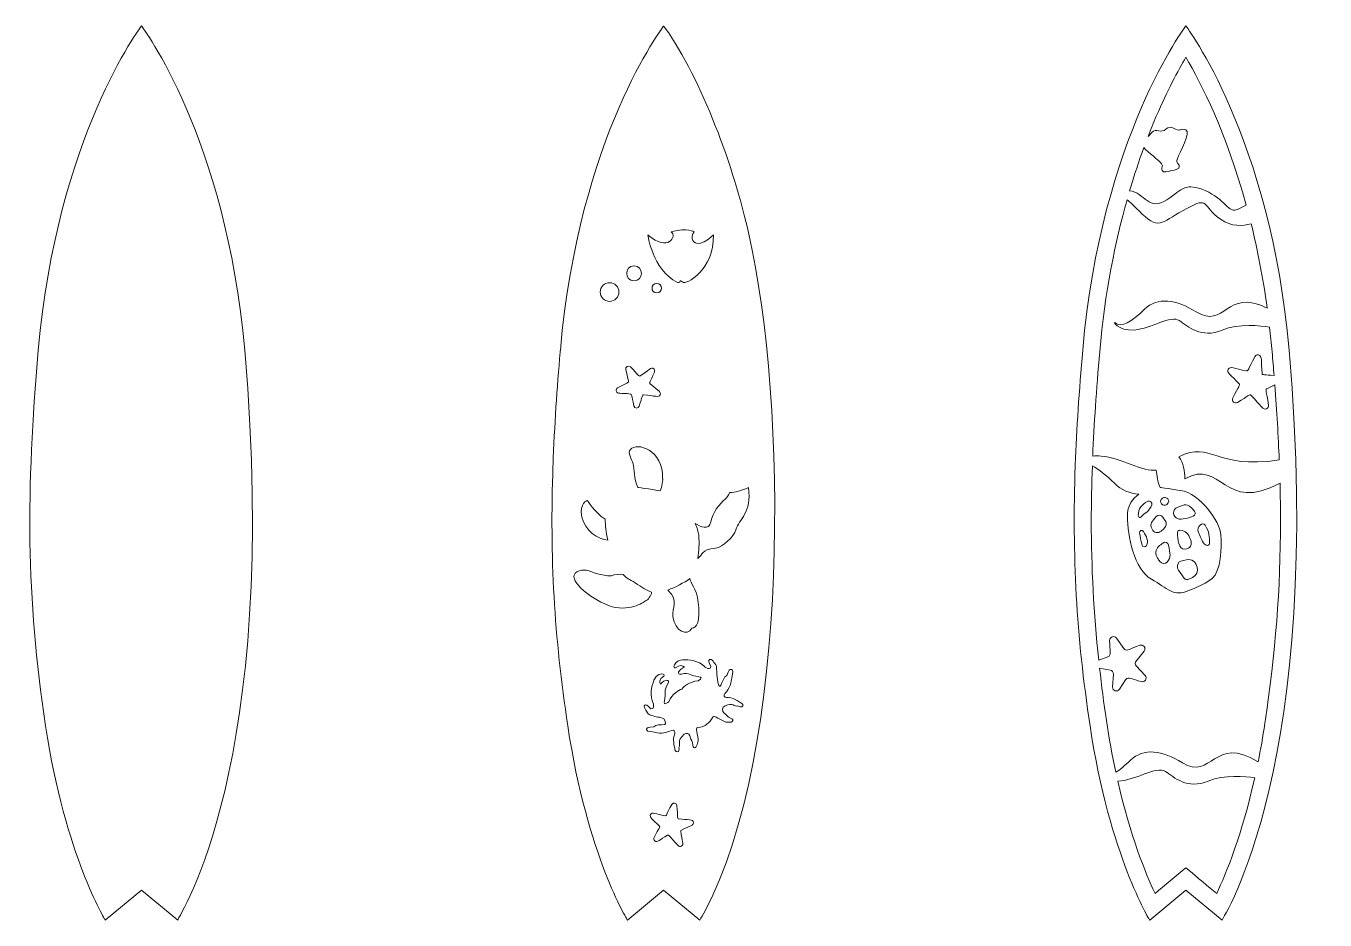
# Model space of a CAD drawing. Header units: inches. Extents: x 133 to 742, y 6 to 426.
import ezdxf

# ---------------------------------------------------------------- set-up
doc = ezdxf.new("R2010")
doc.units = ezdxf.units.IN
doc.header["$MEASUREMENT"] = 0
doc.layers.add('_U+0421_U+043B_U+043E_U+0439 1', color=7, linetype='Continuous')

# ---------------------------------------------------------------- blocks, each defined once
blk = doc.blocks.new('block 2')
at = {"layer": '_U+0421_U+043B_U+043E_U+0439 1', "color": 1, "lineweight": 9, "true_color": 0xff0000}
for points, knots in [([(235.6, 273.66), (252.58, 78.35), (204.45, 7.76), (204.15, 6.13), (204.15, 6.13), (187.16, 20.2), (187.16, 20.2), (187.16, 20.2), (170.17, 6.13), (170.17, 6.13), (170.17, 6.13), (151.42, 36.11), (142.19, 97.23), (132.97, 158.34), (132.99, 207.63), (138.73, 273.66), (147.44, 373.77), (187.16, 425.87), (187.16, 425.87), (187.16, 425.87), (226.89, 373.77), (235.6, 273.66)], [0, 0, 0, 0, 1, 1, 1, 2, 2, 2, 3, 3, 3, 4, 4, 4, 5, 5, 5, 6, 6, 6, 7, 7, 7, 7]), ([(432.75, 425.06), (432.74, 425.07), (432.74, 425.07), (432.73, 425.08), (432.48, 425.43), (432.31, 425.66), (432.23, 425.77), (432.22, 425.79), (432.22, 425.79), (432.21, 425.8), (432.17, 425.84), (432.15, 425.87), (432.15, 425.87), (431.93, 425.32), (392.48, 374.39), (383.72, 273.66), (383.69, 273.34), (383.67, 273.03), (383.64, 272.71), (382.16, 256.31), (380.96, 237.98), (380.26, 219.77), (380.15, 219.6), (380.05, 219.34), (380.24, 219.36), (378.71, 176.45), (380.84, 139.23), (387.18, 97.23), (396.41, 36.1), (415.12, 6.23), (415.16, 6.13), (415.16, 6.13), (432.15, 20.2), (432.15, 20.2), (432.15, 20.2), (449.14, 6.13), (449.14, 6.13), (449.14, 6.13), (449.82, 7.21), (450.98, 9.37), (492.15, 85.62), (490.02, 249.49), (472.15, 328.17), (465.33, 358.99), (450.16, 400.73), (432.75, 425.06)], [0, 0, 0, 0, 1, 1, 1, 2, 2, 2, 3, 3, 3, 4, 4, 4, 5, 5, 5, 6, 6, 6, 7, 7, 7, 8, 8, 8, 9, 9, 9, 10, 10, 10, 11, 11, 11, 12, 12, 12, 13, 13, 13, 14, 14, 14, 15, 15, 15, 15]), ([(628.79, 273.66), (627.13, 254.52), (625.95, 236.79), (625.33, 219.77), (625.17, 219.5), (625.16, 219.35), (625.31, 219.36), (623.81, 177.25), (625.79, 139.99), (632.25, 97.23), (641.47, 36.11), (660.23, 6.13), (660.23, 6.13), (660.23, 6.13), (677.22, 20.2), (677.22, 20.2), (677.22, 20.2), (694.21, 6.13), (694.21, 6.13), (694.29, 6.56), (742.5, 79.95), (725.65, 273.66), (716.95, 373.77), (677.22, 425.87), (677.22, 425.87), (677.22, 425.87), (637.49, 373.77), (628.79, 273.66)], [0, 0, 0, 0, 1, 1, 1, 2, 2, 2, 3, 3, 3, 4, 4, 4, 5, 5, 5, 6, 6, 6, 7, 7, 7, 8, 8, 8, 9, 9, 9, 9]), ([(701.68, 339.88), (697.25, 337.49), (695.55, 344.64), (686.32, 348.56), (677.08, 352.47), (675.8, 349.41), (668.32, 344.3), (659.87, 338.55), (657.88, 347.68), (650.81, 348.49), (653, 355.91), (655.27, 362.67), (657.5, 368.77), (659.89, 366.2), (663.97, 363.16), (665.24, 361.79), (667.27, 359.6), (665.23, 359.97), (666.04, 358), (666.49, 356.91), (668.69, 357.37), (670.54, 357.99), (672.34, 358.23), (674.16, 358.74), (674.12, 359.82), (674.04, 361.95), (672.33, 360.76), (673.26, 363.6), (674.19, 366.43), (679.85, 376.15), (677.21, 377.1), (674.58, 378.05), (674.62, 376.22), (672.32, 377.47), (670.57, 378.41), (668.84, 378.62), (667.78, 377.4), (667.04, 376.54), (665.13, 376.31), (664.45, 376.62), (661.98, 377.74), (660.45, 374.6), (659.44, 373.92), (660.77, 377.36), (662.08, 380.56), (663.34, 383.51), (668.54, 395.61), (673.5, 404.87), (677.22, 411.16), (684.38, 399.01), (696.24, 375.71), (705.54, 341.78), (704.27, 341.2), (702.93, 340.55), (701.68, 339.88)], [0, 0, 0, 0, 1, 1, 1, 2, 2, 2, 3, 3, 3, 4, 4, 4, 5, 5, 5, 6, 6, 6, 7, 7, 7, 8, 8, 8, 9, 9, 9, 10, 10, 10, 11, 11, 11, 12, 12, 12, 13, 13, 13, 14, 14, 14, 15, 15, 15, 16, 16, 16, 17, 17, 17, 18, 18, 18, 18]), ([(693.51, 335.11), (698.61, 331.52), (704.03, 331.92), (707.84, 332.98), (710.81, 320.98), (713.41, 307.77), (715.39, 293.39), (696.04, 303.14), (695.51, 283.29), (682.11, 291.63), (672.82, 297.42), (663.84, 298.81), (657.78, 292.84), (651.71, 286.87), (646.82, 284.14), (644.5, 286.19), (642.18, 288.23), (645.24, 282.44), (653.07, 283.12), (660.9, 283.8), (670.09, 290.27), (674.18, 287.55), (678.26, 284.83), (684.39, 278.93), (694.26, 283.07), (701.94, 286.29), (712.28, 285.15), (716.51, 284.49), (716.94, 280.72), (717.34, 276.89), (717.68, 272.96), (718.02, 269.13), (718.33, 265.38), (718.62, 261.72), (714.08, 262.31), (713.01, 261.84), (712.95, 262.76), (712.3, 268.43), (713.31, 270.99), (711.26, 271.42), (710.54, 271.57), (709.83, 271.23), (709.5, 270.57), (706.31, 264.63), (706.48, 263.78), (705.65, 263.96), (699.83, 264.92), (698.07, 266.45), (697.1, 264.67), (696.12, 262.9), (698.42, 262.15), (702.24, 257.85), (702.81, 257.27), (702.09, 256.98), (699.22, 251.25), (698.45, 249.8), (700.11, 248.26), (701.5, 249.14), (706.65, 252.18), (707.1, 253.14), (707.71, 252.48), (712.72, 247.55), (713.27, 245.28), (715.1, 246.17), (715.75, 246.49), (716.1, 247.16), (715.98, 247.87), (715.04, 254.69), (714.42, 255.24), (715.17, 255.59), (715.17, 255.59), (718.95, 257.36), (718.95, 257.36), (719.9, 244.8), (720.58, 233.16), (721.02, 222.15), (690.47, 217.42), (689.45, 231.38), (673.85, 223.64), (676.05, 220.64), (676.83, 216.93), (676.74, 213.29), (693.91, 223.06), (695.02, 196.58), (721.38, 211.3), (721.53, 205.21), (721.61, 199.29), (721.61, 193.48), (721.61, 161.74), (719.28, 131.54), (714.28, 98.42), (713.33, 92.08), (712.26, 86.09), (711.13, 80.44), (690.31, 93.23), (689.34, 71.38), (675.56, 79.96), (666.26, 85.75), (657.29, 87.13), (651.22, 81.16), (648.69, 78.67), (646.36, 76.75), (644.34, 75.5), (640.96, 91.19), (638.54, 108.3), (636.74, 124.31), (636.74, 124.31), (641.77, 123.44), (641.77, 123.44), (642.66, 123.29), (643.28, 122.5), (643.23, 121.6), (643.23, 121.6), (642.85, 115.55), (642.85, 115.55), (642.74, 113.74), (645.09, 112.97), (646.07, 114.49), (646.07, 114.49), (648.95, 118.94), (648.95, 118.94), (650.12, 120.76), (652.19, 118.96), (656.26, 118.04), (657.97, 117.52), (659.27, 119.59), (658.06, 120.91), (658.06, 120.91), (653.92, 125.41), (653.92, 125.41), (653.33, 126.05), (653.3, 127.02), (653.84, 127.7), (653.84, 127.7), (657.58, 132.36), (657.58, 132.36), (658.7, 133.76), (657.25, 135.74), (655.58, 135.1), (651.42, 133.84), (649.35, 131.79), (648.06, 133.61), (648.06, 133.61), (644.63, 138.42), (644.63, 138.42), (643.62, 139.85), (641.37, 139.07), (641.45, 137.32), (641.35, 132.71), (642.57, 130.43), (640.57, 129.71), (640.57, 129.71), (636.31, 128.16), (636.31, 128.16), (633.95, 150.18), (632.83, 171.46), (632.83, 193.48), (632.83, 201.82), (632.99, 210.41), (633.32, 219.39), (636.27, 217.82), (639.81, 215), (643.72, 211.16), (646.98, 207.94), (650.89, 206.34), (655.21, 206.1), (652.24, 204.11), (649.75, 200.86), (649.75, 195.57), (649.75, 186.85), (652.95, 170.55), (661.05, 166.1), (668.55, 161.98), (671.53, 157.56), (678.67, 160.83), (678.67, 160.83), (685.65, 163.46), (689.5, 166.45), (693.63, 169.65), (694.14, 181.18), (693.69, 186.9), (693.2, 193.1), (684.06, 206.42), (674.59, 207.84), (664.8, 209.31), (665.2, 209.26), (665.09, 209.25), (663.96, 211.77), (663.61, 214.92), (663.33, 217.37), (657.3, 216.35), (646.69, 223.18), (637.51, 223.98), (636.04, 224.1), (634.71, 224.05), (633.49, 223.89), (634.12, 238.85), (635.19, 254.95), (636.76, 272.96), (639.18, 300.75), (644.07, 324.64), (649.6, 344.29), (650.97, 343.31), (652.96, 341.31), (656.74, 337.57), (664.91, 329.48), (666.61, 334.43), (677.61, 340.22), (688.6, 346), (684.32, 341.58), (693.51, 335.11)], [0, 0, 0, 0, 1, 1, 1, 2, 2, 2, 3, 3, 3, 4, 4, 4, 5, 5, 5, 6, 6, 6, 7, 7, 7, 8, 8, 8, 9, 9, 9, 10, 10, 10, 11, 11, 11, 12, 12, 12, 13, 13, 13, 14, 14, 14, 15, 15, 15, 16, 16, 16, 17, 17, 17, 18, 18, 18, 19, 19, 19, 20, 20, 20, 21, 21, 21, 22, 22, 22, 23, 23, 23, 24, 24, 24, 25, 25, 25, 26, 26, 26, 27, 27, 27, 28, 28, 28, 29, 29, 29, 30, 30, 30, 31, 31, 31, 32, 32, 32, 33, 33, 33, 34, 34, 34, 35, 35, 35, 36, 36, 36, 37, 37, 37, 38, 38, 38, 39, 39, 39, 40, 40, 40, 41, 41, 41, 42, 42, 42, 43, 43, 43, 44, 44, 44, 45, 45, 45, 46, 46, 46, 47, 47, 47, 48, 48, 48, 49, 49, 49, 50, 50, 50, 51, 51, 51, 52, 52, 52, 53, 53, 53, 54, 54, 54, 55, 55, 55, 56, 56, 56, 57, 57, 57, 58, 58, 58, 59, 59, 59, 60, 60, 60, 61, 61, 61, 62, 62, 62, 63, 63, 63, 64, 64, 64, 65, 65, 65, 66, 66, 66, 67, 67, 67, 68, 68, 68, 69, 69, 69, 70, 70, 70, 70]), ([(455.53, 327.77), (455.82, 311.17), (442.61, 304.1), (441.03, 305.68), (439.44, 307.27), (440.39, 305.08), (438.65, 305.37), (426.68, 311.87), (424.79, 327.77), (424.79, 327.77), (434.46, 319.39), (438.5, 327.33), (435.76, 329.21), (443.49, 331.33), (446.44, 329.21), (446.44, 329.21), (446.44, 329.21), (445.28, 327.77), (445.57, 325.89), (445.86, 324.01), (448.89, 321.42), (455.53, 327.77)], [0, 0, 0, 0, 1, 1, 1, 2, 2, 2, 3, 3, 3, 4, 4, 4, 5, 5, 5, 6, 6, 6, 7, 7, 7, 7]), ([(418.28, 306.26), (413.69, 306.26), (413.69, 313.19), (418.28, 313.19), (422.86, 313.19), (422.87, 306.26), (418.28, 306.26)], [0, 0, 0, 0, 1, 1, 1, 2, 2, 2, 2]), ([(411.19, 300.96), (411.19, 298.54), (409.23, 296.58), (406.81, 296.58), (404.39, 296.58), (402.43, 298.54), (402.43, 300.96), (402.43, 303.38), (404.39, 305.35), (406.81, 305.35), (409.23, 305.35), (411.19, 303.38), (411.19, 300.96)], [0, 0, 0, 0, 1, 1, 1, 2, 2, 2, 3, 3, 3, 4, 4, 4, 4]), ([(428.93, 305.02), (431.87, 305.02), (431.87, 300.57), (428.93, 300.57), (425.98, 300.57), (425.98, 305.02), (428.93, 305.02)], [0, 0, 0, 0, 1, 1, 1, 2, 2, 2, 2]), ([(430.52, 252.72), (429.88, 251.22), (428.29, 252.32), (422.75, 252.68), (422.03, 252.76), (422.27, 251.97), (420.73, 247.41), (420.35, 246.16), (418.54, 246.22), (418.25, 247.5), (416.97, 252.55), (417.27, 253.02), (416.63, 253.07), (412.01, 253.69), (410.28, 252.93), (409.95, 254.52), (409.83, 255.09), (410.08, 255.64), (410.59, 255.91), (415.2, 258.55), (415.9, 258.44), (415.73, 259.1), (415.73, 259.1), (414.37, 264.57), (414.37, 264.57), (414.06, 265.84), (415.62, 266.71), (416.54, 265.77), (420.32, 262.09), (420.56, 261.15), (421.18, 261.59), (424.89, 263.85), (426.36, 266.26), (427.65, 264.77), (427.97, 264.39), (428.05, 263.87), (427.85, 263.41), (425.83, 258.58), (425.26, 258.33), (425.77, 257.9), (425.77, 257.9), (430.16, 254.21), (430.16, 254.21), (430.61, 253.84), (430.75, 253.26), (430.52, 252.72)], [0, 0, 0, 0, 1, 1, 1, 2, 2, 2, 3, 3, 3, 4, 4, 4, 5, 5, 5, 6, 6, 6, 7, 7, 7, 8, 8, 8, 9, 9, 9, 10, 10, 10, 11, 11, 11, 12, 12, 12, 13, 13, 13, 14, 14, 14, 15, 15, 15, 15]), ([(431.68, 213.29), (431.87, 213.4), (431.49, 209.25), (430.51, 207.64), (429.73, 207.83), (420.12, 209.26), (420.02, 209.25), (418.3, 213.08), (418.41, 218.1), (417.8, 220.25), (417.11, 222.72), (415.14, 225.34), (416.54, 227.04), (419.49, 230.63), (432.22, 227.04), (431.68, 213.29)], [0, 0, 0, 0, 1, 1, 1, 2, 2, 2, 3, 3, 3, 4, 4, 4, 5, 5, 5, 5]), ([(472, 209.15), (473.51, 197.35), (467.57, 194.22), (466.06, 189.39), (465.04, 186.13), (459.98, 181.09), (456.55, 180.69), (449.47, 179.87), (450.82, 177.79), (448.27, 175.92), (448.77, 179.32), (448.92, 183.07), (448.62, 186.9), (448.5, 188.39), (447.89, 190.28), (446.89, 192.32), (449.4, 190.87), (453.48, 188.76), (454.33, 193.09), (455.26, 197.81), (458.42, 201.46), (460.98, 203.66), (461.76, 204.34), (462.47, 205.43), (463.2, 206.79), (465.63, 206.98), (468.56, 207.65), (472, 209.15)], [0, 0, 0, 0, 1, 1, 1, 2, 2, 2, 3, 3, 3, 4, 4, 4, 5, 5, 5, 6, 6, 6, 7, 7, 7, 8, 8, 8, 9, 9, 9, 9]), ([(405.93, 184.46), (401.57, 184.57), (395.05, 189.1), (393.82, 195.29), (392.48, 202.04), (396.41, 203.08), (396.41, 203.08), (396.41, 203.08), (399.65, 197.64), (404.7, 194.26), (404.81, 191.35), (405.14, 188.35), (405.93, 184.46)], [0, 0, 0, 0, 1, 1, 1, 2, 2, 2, 3, 3, 3, 4, 4, 4, 4]), ([(654.83, 196), (654.83, 199.21), (656.42, 201.3), (659.36, 202.73), (660.44, 203.24), (661.62, 202.13), (661.2, 201.01), (660.03, 197.93), (658.06, 197.47), (656.43, 195.54), (656.43, 195.54), (655.21, 194.09), (654.83, 196)], [0, 0, 0, 0, 1, 1, 1, 2, 2, 2, 3, 3, 3, 4, 4, 4, 4]), ([(665.65, 203.56), (666.92, 205.73), (670.08, 203.72), (668.93, 201.94), (667.46, 199.67), (664.37, 201.39), (665.65, 203.56)], [0, 0, 0, 0, 1, 1, 1, 2, 2, 2, 2]), ([(673.52, 194.48), (670.85, 195.26), (670.78, 199.07), (673.41, 199.96), (677.07, 201.19), (677.31, 202.38), (681.28, 198.12), (682.01, 197.34), (681.69, 196.07), (680.68, 195.71), (678.53, 194.95), (675.24, 193.98), (673.52, 194.48)], [0, 0, 0, 0, 1, 1, 1, 2, 2, 2, 3, 3, 3, 4, 4, 4, 4]), ([(665.57, 188.65), (664.2, 187.52), (662.13, 187.99), (661.37, 189.59), (660.02, 192.43), (661.39, 193.29), (663.26, 195.53), (664.11, 196.55), (665.69, 196.44), (666.36, 195.29), (667.6, 193.14), (669.83, 192.13), (665.57, 188.65)], [0, 0, 0, 0, 1, 1, 1, 2, 2, 2, 3, 3, 3, 4, 4, 4, 4]), ([(656.68, 182.17), (655.97, 184.59), (655.79, 185.74), (655.49, 187.9), (655.34, 188.96), (656.78, 189.44), (657.3, 188.52), (658.71, 186.02), (659.85, 184.29), (658.68, 181.88), (658.29, 181.07), (657.02, 181.05), (656.68, 182.17)], [0, 0, 0, 0, 1, 1, 1, 2, 2, 2, 3, 3, 3, 4, 4, 4, 4]), ([(673.25, 188.05), (673.14, 189.25), (674.59, 189.22), (674.42, 189.16), (677.27, 188.74), (678.27, 187.59), (679.39, 184.76), (680.32, 182.43), (679.49, 180.47), (676.64, 180.31), (673.68, 180.15), (673.53, 184.95), (673.25, 188.05)], [0, 0, 0, 0, 1, 1, 1, 2, 2, 2, 3, 3, 3, 4, 4, 4, 4]), ([(685.77, 182.77), (684.66, 184.12), (683.93, 186.18), (683.12, 188.12), (681.99, 190.83), (685.21, 193.32), (686.23, 191.56), (688.33, 187.93), (688.3, 186.49), (688.33, 182.73), (688.23, 182.4), (687.1, 181.17), (685.77, 182.77)], [0, 0, 0, 0, 1, 1, 1, 2, 2, 2, 3, 3, 3, 4, 4, 4, 4]), ([(668.42, 174.19), (667.56, 173.19), (665.75, 173.21), (664.93, 174.51), (664.6, 175.03), (664.26, 175.56), (663.91, 176.06), (662.72, 177.76), (662.92, 180.06), (664.43, 181.48), (665.05, 182.05), (665.7, 182.57), (666.39, 183.13), (667.39, 183.95), (668.9, 183.37), (669.08, 182.09), (669.7, 177.9), (670.58, 176.45), (668.42, 174.19)], [0, 0, 0, 0, 1, 1, 1, 2, 2, 2, 3, 3, 3, 4, 4, 4, 5, 5, 5, 6, 6, 6, 6]), ([(397.53, 169.95), (399.22, 169.08), (406.34, 167.18), (407.71, 167.76), (409.06, 168.32), (411.79, 168.69), (413.17, 168.28), (414.98, 166.42), (415.85, 166.29), (418.83, 164.41), (421.83, 162.51), (424.11, 160.81), (426.54, 160.08), (426.3, 158.35), (424.88, 156.5), (423.53, 155.76), (421.56, 154.69), (414.25, 150), (404.53, 154.51), (394.81, 159.02), (389.29, 165.32), (390.18, 168.03), (391.08, 170.74), (395.85, 170.83), (397.53, 169.95)], [0, 0, 0, 0, 1, 1, 1, 2, 2, 2, 3, 3, 3, 4, 4, 4, 5, 5, 5, 6, 6, 6, 7, 7, 7, 8, 8, 8, 8]), ([(678.55, 175.38), (682.83, 175.14), (684.42, 168.84), (680.36, 166.97), (678.77, 166.24), (677.04, 165.28), (676.11, 167), (675.02, 169), (671.59, 171.69), (674.11, 174.23), (674.51, 174.62), (677.7, 175.43), (678.55, 175.38)], [0, 0, 0, 0, 1, 1, 1, 2, 2, 2, 3, 3, 3, 4, 4, 4, 4]), ([(444.5, 166.51), (444.59, 164.31), (447.68, 161.52), (448.27, 156.46), (449.56, 145.42), (447.71, 143.35), (445.34, 143.13), (443.3, 139.18), (437.42, 141.58), (436.52, 148.53), (435.96, 152.84), (439.49, 155.68), (434.21, 161.07), (437.25, 162.28), (441.96, 164.46), (444.5, 166.51)], [0, 0, 0, 0, 1, 1, 1, 2, 2, 2, 3, 3, 3, 4, 4, 4, 5, 5, 5, 5]), ([(459.07, 116.44), (459.72, 118.2), (460.51, 120.31), (461.84, 120.97), (462.81, 123.43), (463.18, 124.02), (463.96, 123.79), (464.74, 123.56), (464.76, 122.95), (464.1, 119.72), (464.1, 118.14), (463.11, 114.56), (460.82, 112.43), (460.09, 111.76), (460.6, 110.51), (461.66, 110.63), (464.22, 110.91), (467.6, 108.7), (468.93, 107.73), (469.26, 107.5), (469.39, 107.07), (469.25, 106.7), (468.84, 105.64), (467.7, 106.31), (467, 106.66), (465.33, 106.1), (464.65, 108.49), (460.98, 106.74), (459.58, 106.07), (459.42, 104.2), (460.63, 103.24), (461.31, 102.71), (461.98, 102.07), (462.67, 101.34), (464.01, 100.66), (464.8, 100.53), (464.64, 99.73), (464.48, 98.91), (463.62, 99.11), (462.24, 99), (460.24, 98.88), (456.4, 101.99), (455.72, 101.79), (455.54, 101.74), (455.34, 101.5), (455.24, 101.41), (453.55, 98.39), (451.88, 97.06), (448.19, 96.44), (447.8, 96.22), (447.44, 96.2), (447.61, 95.36), (448.72, 89.66), (448.41, 89.81), (447.66, 87.96), (447.2, 86.8), (446.85, 87.07), (446.75, 87.01), (446.65, 87.09), (446.02, 86.78), (445.89, 88.24), (445.71, 90.34), (445.24, 89.86), (444.45, 92.63), (444.12, 93.78), (442.7, 94.15), (441.81, 93.36), (437.94, 89.91), (440.55, 88.7), (439.3, 87.12), (439.45, 86.17), (439.57, 85.09), (438.55, 85.03), (438.11, 85.01), (437.75, 85.28), (437.64, 85.67), (437.07, 87.64), (436.27, 91.27), (437.35, 93.49), (437.9, 94.63), (436.84, 95.56), (435.89, 95.17), (433.64, 94.24), (431.12, 93.13), (427.87, 94.26), (424.71, 94.7), (424.12, 94.92), (424.19, 95.74), (424.23, 96.56), (424.91, 96.7), (427.55, 96.79), (428.61, 97.82), (430.77, 97.85), (432.69, 97.88), (433.23, 97.88), (433.43, 100.98), (430.89, 101.22), (428.97, 101.4), (427.04, 101.85), (424.98, 102.89), (422.85, 105.89), (422.71, 106.48), (423.31, 106.96), (423.94, 107.48), (424.46, 107.07), (426.17, 105.24), (427.81, 105.12), (427.8, 106.63), (426.79, 109.19), (425.46, 112.6), (426.82, 117.31), (428.13, 119.72), (429.24, 121.77), (432.32, 122.17), (432.44, 121.09), (432.52, 120.32), (430.68, 120.29), (430.4, 118.3), (430.33, 117.78), (430.41, 117.25), (430.62, 116.81), (432.63, 119.25), (435.55, 119.32), (434.09, 116.99), (432.06, 113.78), (433.45, 112.79), (432.57, 109.03), (432.44, 108.44), (432.39, 108.24), (432.6, 107.78), (432.78, 107.37), (434.18, 108.35), (434.54, 108.63), (436.12, 112.44), (439.26, 114.04), (440.67, 114.59), (441.66, 115.74), (444.23, 118.15), (448.34, 118.37), (450.43, 119.68), (450.11, 120.18), (448.63, 120.35), (444.8, 120.79), (444.3, 122.42), (440.62, 121.6), (437.85, 120.98), (439.07, 123.76), (441.95, 124.8), (441.04, 125.71), (439.42, 125.93), (438.08, 124.74), (437.59, 124.2), (436.89, 124.53), (437, 125.25), (437.12, 126.08), (438.17, 127.83), (440.05, 128.12), (442.2, 128.46), (447.5, 128.38), (450.19, 126.04), (451.07, 125.45), (453.69, 122.72), (454.34, 125.11), (453.19, 127.33), (452.99, 127.96), (453.68, 128.38), (454.76, 129.04), (455.96, 126.7), (456.99, 125.37), (457.27, 113.43), (458.92, 116.02), (459.07, 116.44)], [0, 0, 0, 0, 1, 1, 1, 2, 2, 2, 3, 3, 3, 4, 4, 4, 5, 5, 5, 6, 6, 6, 7, 7, 7, 8, 8, 8, 9, 9, 9, 10, 10, 10, 11, 11, 11, 12, 12, 12, 13, 13, 13, 14, 14, 14, 15, 15, 15, 16, 16, 16, 17, 17, 17, 18, 18, 18, 19, 19, 19, 20, 20, 20, 21, 21, 21, 22, 22, 22, 23, 23, 23, 24, 24, 24, 25, 25, 25, 26, 26, 26, 27, 27, 27, 28, 28, 28, 29, 29, 29, 30, 30, 30, 31, 31, 31, 32, 32, 32, 33, 33, 33, 34, 34, 34, 35, 35, 35, 36, 36, 36, 37, 37, 37, 38, 38, 38, 39, 39, 39, 40, 40, 40, 41, 41, 41, 42, 42, 42, 43, 43, 43, 44, 44, 44, 45, 45, 45, 46, 46, 46, 47, 47, 47, 48, 48, 48, 49, 49, 49, 50, 50, 50, 51, 51, 51, 52, 52, 52, 53, 53, 53, 54, 54, 54, 55, 55, 55, 56, 56, 56, 57, 57, 57, 57]), ([(667.62, 75.88), (671.71, 73.15), (677.84, 67.25), (687.71, 71.39), (695.13, 74.51), (705.05, 73.55), (709.52, 72.88), (703.58, 46.33), (696.24, 28.23), (691.7, 18.6), (687.85, 21.78), (682.98, 25.82), (677.22, 30.59), (672.75, 26.89), (666.81, 21.97), (662.73, 18.58), (658.27, 28), (651.13, 45.55), (645.25, 71.4), (653.34, 71.4), (663.32, 78.75), (667.62, 75.88)], [0, 0, 0, 0, 1, 1, 1, 2, 2, 2, 3, 3, 3, 4, 4, 4, 5, 5, 5, 6, 6, 6, 7, 7, 7, 7]), ([(433.93, 45.95), (430.3, 43.97), (429.23, 42.23), (428.01, 43.35), (427.58, 43.75), (427.48, 44.37), (427.75, 44.89), (430.08, 49.55), (430.61, 49.71), (430.17, 50.17), (427.07, 53.66), (425.27, 54.21), (426.05, 55.63), (426.84, 57.05), (428.33, 55.81), (432.89, 55.06), (433.56, 54.91), (433.43, 55.62), (435.97, 60.35), (436.56, 61.51), (438.32, 61.15), (438.4, 59.84), (438.86, 54.58), (438.42, 53.71), (439.17, 53.64), (443.46, 52.93), (446.15, 53.8), (446.15, 51.82), (446.15, 50.44), (444.72, 50.57), (440.51, 48.36), (440.31, 48.27), (440.2, 48.06), (440.24, 47.85), (440.75, 43.09), (441.9, 41.54), (440.45, 40.83), (439.93, 40.58), (439.34, 40.69), (438.95, 41.11), (434.76, 45.42), (434.57, 46.36), (433.93, 45.95)], [0, 0, 0, 0, 1, 1, 1, 2, 2, 2, 3, 3, 3, 4, 4, 4, 5, 5, 5, 6, 6, 6, 7, 7, 7, 8, 8, 8, 9, 9, 9, 10, 10, 10, 11, 11, 11, 12, 12, 12, 13, 13, 13, 14, 14, 14, 14])]:
    blk.add_open_spline(points, degree=3, knots=knots, dxfattribs=at)

msp = doc.modelspace()

# ---------------------------------------------------------------- block references
at = {"layer": '_U+0421_U+043B_U+043E_U+0439 1'}
msp.add_blockref('block 2', (0, 0), dxfattribs=at)

doc.saveas('drawing.dxf')
